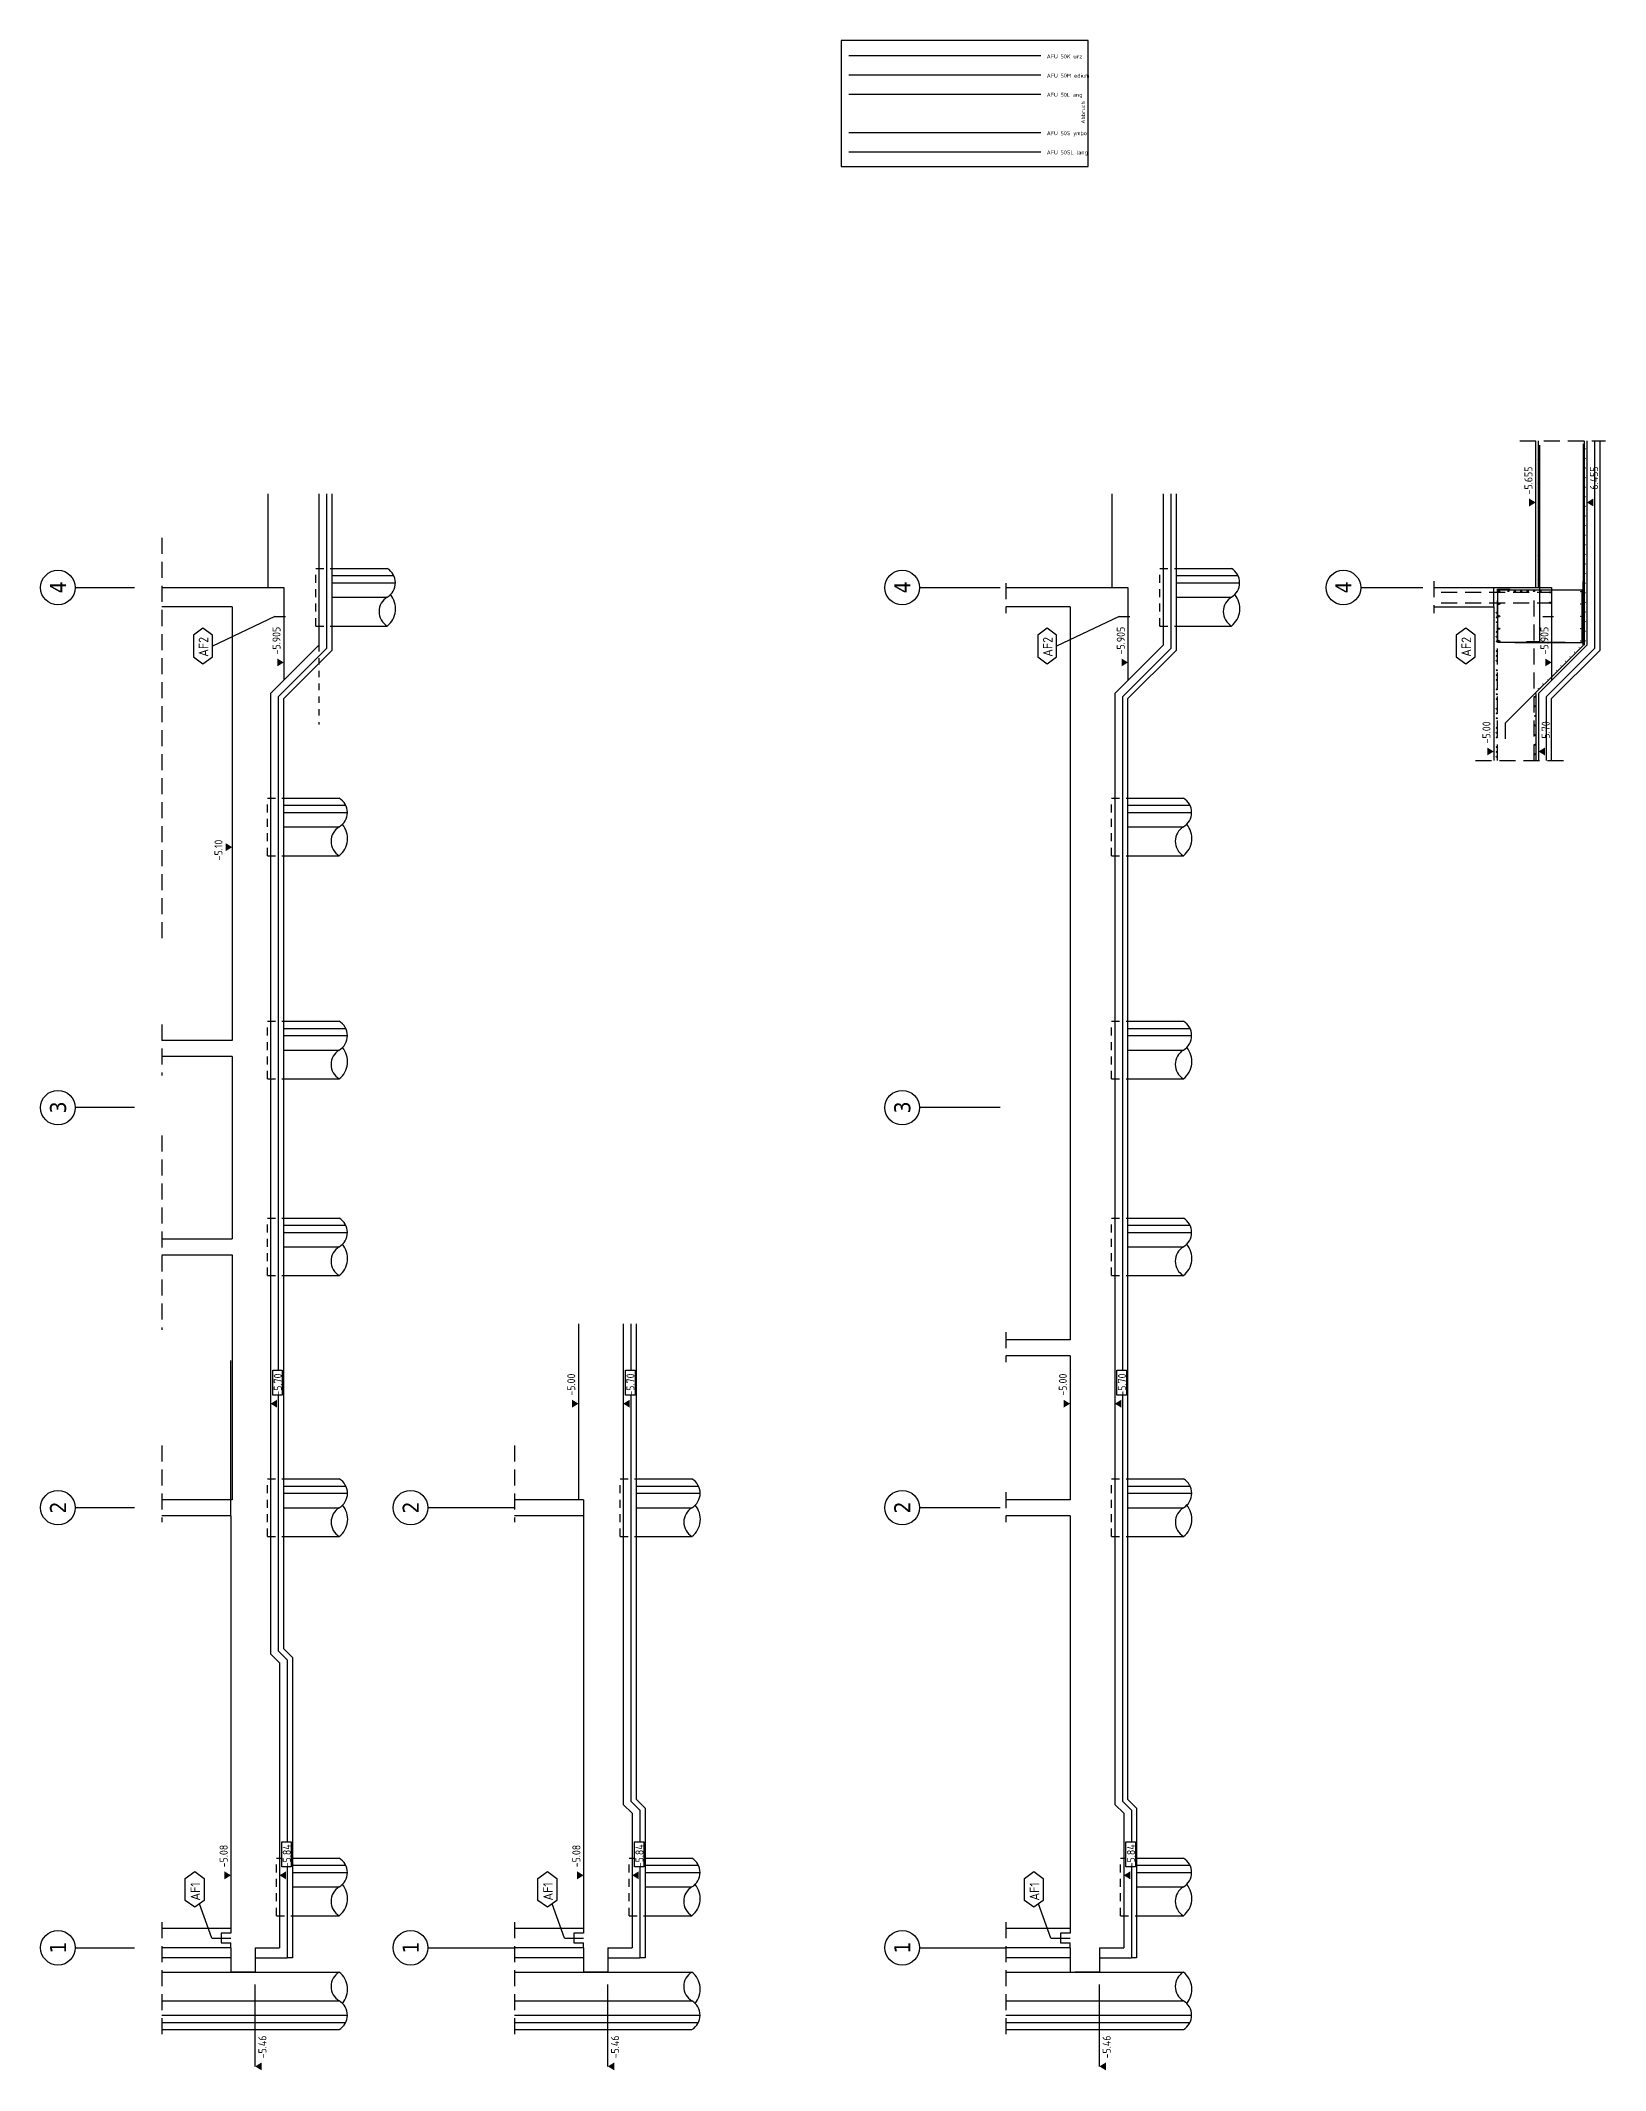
# Model space of a CAD drawing. Extents: x -59 to 99, y -34 to 56.
# Drawn here: x -31.61 to -7.18, y 14.87 to 46.58 of the extents above; entities that cross this region are included whole.
import ezdxf

# ---------------------------------------------------------------- set-up
doc = ezdxf.new("R2010")
doc.units = 0
doc.header["$LTSCALE"] = 0.5
for name, pattern in [('AUSGEZOGEN', [1000.01, 1000, 0.01]), ('DASHED', [0.75, 0.5, -0.25]), ('DOT', [0.175, 0.05, -0.125]), ('GESTRICHELT', [0.75, 0.5, -0.25]), ('HIDDEN', [0.375, 0.25, -0.125])]:
    doc.linetypes.add(name, pattern=pattern)
for name, color, linetype in [('ACHSEN', 7, 'Continuous'), ('AFB', 7, 'Continuous'), ('AFU', 7, 'Continuous'), ('BETON', 7, 'Continuous'), ('HILFE', 7, 'Continuous'), ('koten', 7, 'Continuous'), ('OBJEKT', 7, 'Continuous'), ('RND', 7, 'Continuous'), ('SFP_Achsen', 7, 'Continuous'), ('SFP_Hilfe', 7, 'Continuous'), ('Verbau', 7, 'Continuous')]:
    doc.layers.add(name, color=color, linetype=linetype)
doc.layers.add('NOPLOT', color=7, linetype='Continuous', plot=False)
doc.styles.add('helv', font='tahoma.ttf')
doc.styles.add('txt', font='isocp.shx')
doc.linetypes.add('ABBRUCH', pattern='A,0.15,-0.15,["x",Standard,S=0.07,R=0,X=-0.1,Y=-0.0238],-0.005', length=0.305)
doc.linetypes.add('AFU_50K', pattern='A,0.15,["/",Standard,S=0.2,R=0,X=-0.01,Y=-0.1],0.07,["/",Standard,S=0.2,R=0,X=-0.01,Y=-0.1],0.15', length=0.37)
doc.linetypes.add('AFU_50L', pattern='A,0.75,["/",Standard,S=0.2,R=0,X=-0.01,Y=-0.1],0.07,["/",Standard,S=0.2,R=0,X=-0.01,Y=-0.1],0.75', length=1.57)
doc.linetypes.add('AFU_50M', pattern='A,0.45,["/",Standard,S=0.2,R=0,X=-0.01,Y=-0.1],0.07,["/",Standard,S=0.2,R=0,X=-0.01,Y=-0.1],0.45', length=0.97)
doc.linetypes.add('AFU_50S', pattern='A,0,-0.15,["/",Standard,S=0.2,R=0,X=-0.01,Y=-0.1],0,-0.07,["/",Standard,S=0.2,R=0,X=-0.01,Y=-0.1],-0.15', length=0.37)
doc.linetypes.add('AFU_50SL', pattern='A,0,-0.75,["/",Standard,S=0.2,R=0,X=-0.01,Y=-0.1],0,-0.07,["/",Standard,S=0.2,R=0,X=-0.01,Y=-0.1],-0.75', length=1.57)

# ---------------------------------------------------------------- blocks, each defined once
blk = doc.blocks.new('okrd_o')
at = {"layer": 'koten', "color": 7, "linetype": 'Continuous'}
blk.add_solid([(-0.125, 0.202), (0.125, 0.202), (0, 0)], dxfattribs=at)
at = {"layer": 'koten', "style": 'txt'}
blk.add_attdef('OKRD', (0.25, 0.1), '', height=0.25, dxfattribs=at)
blk = doc.blocks.new('okrd_u')
at = {"layer": 'koten', "color": 7, "linetype": 'Continuous'}
blk.add_solid([(-0.125, -0.202), (0.125, -0.202), (0, 0)], dxfattribs=at)
at = {"layer": 'koten', "style": 'txt'}
blk.add_attdef('OKRD', (0.25, -0.35), '', height=0.25, dxfattribs=at)

msp = doc.modelspace()

# ---------------------------------------------------------------- linework, layer by layer
at = {"layer": 'ACHSEN', "color": 140, "linetype": 'AUSGEZOGEN'}
for p, q in [((-31.07029, 38.03439), (-30.14433, 38.03439)), ((-17.88702, 38.03439), (-16.62959, 38.03439)), ((-10.99753, 38.03439), (-10.03025, 38.03439)), ((-30.14433, 29.90939), (-31.07029, 29.90939)), ((-16.62959, 29.90939), (-17.88702, 29.90939)), ((-30.14433, 23.65939), (-31.07029, 23.65939)), ((-24.21303, 23.65939), (-25.56303, 23.65939)), ((-16.62959, 23.65939), (-17.88702, 23.65939)), ((-31.07029, 16.78439), (-30.14433, 16.78439)), ((-25.56303, 16.78439), (-24.21303, 16.78439)), ((-17.88702, 16.78439), (-16.53702, 16.78439))]:
    msp.add_line(p, q, dxfattribs=at)
at = {"layer": 'AFB', "color": 1, "linetype": 'AUSGEZOGEN'}
for p, q in [((-27.95229, 37.58439), (-27.78529, 37.58439)), ((-14.76902, 37.58439), (-14.60202, 37.58439)), ((-8.15345, 37.58439), (-7.98645, 37.58439))]:
    msp.add_line(p, q, dxfattribs=at)
for points in [[(-29.22538, 36.95105), (-29.07754, 36.8426), (-28.92971, 36.95105), (-28.92971, 37.29267), (-29.07754, 37.40111), (-29.22538, 37.29267)], [(-16.04211, 36.95105), (-15.89428, 36.8426), (-15.74645, 36.95105), (-15.74645, 37.29267), (-15.89428, 37.40111), (-16.04211, 37.29267)], [(-9.50654, 36.95105), (-9.35871, 36.8426), (-9.21088, 36.95105), (-9.21088, 37.29267), (-9.35871, 37.40111), (-9.50654, 37.29267)], [(-29.35267, 17.86638), (-29.20484, 17.97482), (-29.05701, 17.86638), (-29.05701, 17.52476), (-29.20484, 17.41631), (-29.35267, 17.52476)], [(-23.84542, 17.86638), (-23.69759, 17.97482), (-23.54976, 17.86638), (-23.54976, 17.52476), (-23.69759, 17.41631), (-23.84542, 17.52476)], [(-16.24941, 17.86638), (-16.10158, 17.97482), (-15.95375, 17.86638), (-15.95375, 17.52476), (-16.10158, 17.41631), (-16.24941, 17.52476)]]:
    msp.add_lwpolyline(points, close=True, dxfattribs=at)
at = {"layer": 'AFU', "color": 8, "linetype": 'AFU_50K'}
for p, q in [((-15.99151, 46.33984), (-18.99151, 46.33984)), ((-8.92145, 37.73439), (-8.92145, 38.03439))]:
    msp.add_line(p, q, dxfattribs=at)
at = {"layer": 'AFU', "color": 8, "linetype": 'AFU_50M'}
for p, q in [((-15.99151, 46.03984), (-18.99151, 46.03984)), ((-28.06529, 38.03439), (-27.81529, 38.03439)), ((-27.81529, 38.03439), (-27.81529, 36.58939)), ((-14.88202, 38.03439), (-14.63202, 38.03439)), ((-14.63202, 38.03439), (-14.63202, 36.58939)), ((-8.26645, 38.03439), (-8.01645, 38.03439)), ((-8.01645, 38.03439), (-8.01645, 36.58939))]:
    msp.add_line(p, q, dxfattribs=at)
at = {"layer": 'AFU', "color": 8, "linetype": 'AFU_50L'}
msp.add_line((-15.99151, 45.73984), (-18.99151, 45.73984), dxfattribs=at)
at = {"layer": 'AFU', "color": 8, "linetype": 'AFU_50S'}
msp.add_line((-15.99151, 45.13984), (-18.99151, 45.13984), dxfattribs=at)
at = {"layer": 'AFU', "color": 8, "linetype": 'AFU_50SL'}
msp.add_line((-15.99151, 44.83984), (-18.99151, 44.83984), dxfattribs=at)
at = {"layer": 'AFU', "color": 1, "linetype": 'AUSGEZOGEN'}
for p, q in [((-28.94029, 16.93439), (-28.64029, 16.93439)), ((-23.43303, 16.93439), (-23.13303, 16.93439)), ((-15.83702, 16.93439), (-15.53702, 16.93439))]:
    msp.add_line(p, q, dxfattribs=at)
at = {"layer": 'AFU', "color": 8, "linetype": 'AUSGEZOGEN'}
for p, q in [((-28.79029, 17.00939), (-28.79029, 16.85939)), ((-28.64029, 17.00939), (-28.79029, 17.00939)), ((-28.79029, 16.85939), (-28.64029, 16.85939)), ((-28.64029, 17.08439), (-28.64029, 17.00939)), ((-28.64029, 16.78439), (-28.64029, 16.85939)), ((-23.28303, 17.00939), (-23.28303, 16.85939)), ((-23.13303, 17.00939), (-23.28303, 17.00939)), ((-23.28303, 16.85939), (-23.13303, 16.85939)), ((-23.13303, 17.08439), (-23.13303, 17.00939)), ((-23.13303, 16.78439), (-23.13303, 16.85939)), ((-15.68702, 17.00939), (-15.68702, 16.85939)), ((-15.53702, 17.00939), (-15.68702, 17.00939)), ((-15.68702, 16.85939), (-15.53702, 16.85939)), ((-15.53702, 17.08439), (-15.53702, 17.00939)), ((-15.53702, 16.78439), (-15.53702, 16.85939))]:
    msp.add_line(p, q, dxfattribs=at)
at = {"layer": 'AFU', "color": 8, "linetype": 'ABBRUCH'}
msp.add_lwpolyline([(-19.11005, 44.61368), (-15.2555, 44.61368), (-15.2555, 46.58044), (-19.11005, 46.58044)], close=True, dxfattribs=at)
at = {"layer": 'BETON', "color": 6, "linetype": 'AUSGEZOGEN'}
for p, q in [((-8.26645, 40.32583), (-8.26645, 38.03439)), ((-7.46645, 40.32583), (-7.46645, 37.13439)), ((-28.06529, 39.49703), (-28.06529, 38.03439)), ((-27.26529, 39.49703), (-27.26529, 37.13439)), ((-14.88202, 39.49703), (-14.88202, 38.03439)), ((-14.08202, 39.49703), (-14.08202, 37.13439)), ((-29.72029, 38.03439), (-28.06529, 38.03439)), ((-16.53598, 38.03439), (-14.88202, 38.03439)), ((-9.85815, 38.03439), (-8.26645, 38.03439)), ((-28.62029, 37.73439), (-29.72029, 37.73439)), ((-28.62029, 37.73439), (-28.62029, 30.95939)), ((-15.53702, 37.73439), (-16.53702, 37.73439)), ((-15.53702, 37.73439), (-15.53702, 26.28439)), ((-9.85815, 37.73439), (-8.92145, 37.73439)), ((-8.92145, 37.73439), (-8.92145, 35.33083)), ((-27.26529, 37.13439), (-28.02029, 36.37939)), ((-14.08202, 37.13439), (-14.83702, 36.37939)), ((-7.46645, 37.13439), (-8.22145, 36.37939)), ((-28.02029, 36.37939), (-28.02029, 21.37439)), ((-14.83702, 36.37939), (-14.83702, 19.02439)), ((-8.22145, 36.37939), (-8.22145, 35.33083)), ((-28.62029, 30.95939), (-29.72029, 30.95939)), ((-28.62029, 30.70939), (-29.72029, 30.70939)), ((-28.62029, 30.70939), (-28.62029, 27.85939)), ((-29.72029, 27.85939), (-28.62029, 27.85939)), ((-29.72029, 27.60939), (-28.62029, 27.60939)), ((-28.62029, 27.60939), (-28.62029, 23.78439)), ((-23.21303, 26.53082), (-23.21303, 23.78439)), ((-22.51303, 26.53082), (-22.51303, 19.02439)), ((-15.53702, 26.28439), (-16.53702, 26.28439)), ((-15.53702, 26.03439), (-16.53702, 26.03439)), ((-15.53702, 26.03439), (-15.53702, 23.78439)), ((-28.62029, 23.78439), (-29.72029, 23.78439)), ((-28.64029, 23.53439), (-29.72029, 23.53439)), ((-28.64029, 23.53439), (-28.64029, 17.08439)), ((-23.13303, 23.78439), (-23.21303, 23.78439)), ((-23.13303, 23.78439), (-23.13303, 17.08439)), ((-15.53702, 23.78439), (-16.53702, 23.78439)), ((-15.53702, 23.53439), (-16.53702, 23.53439)), ((-15.53702, 23.53439), (-15.53702, 17.08439)), ((-27.88029, 21.23439), (-28.02029, 21.37439)), ((-27.88029, 21.23439), (-27.88029, 16.78439)), ((-22.37303, 18.88439), (-22.51303, 19.02439)), ((-22.37303, 18.88439), (-22.37303, 16.78439)), ((-14.69702, 18.88439), (-14.83702, 19.02439)), ((-14.69702, 18.88439), (-14.69702, 16.78439)), ((-28.64029, 17.08439), (-29.72029, 17.08439)), ((-23.13303, 17.08439), (-24.21303, 17.08439)), ((-15.53702, 17.08439), (-16.53702, 17.08439)), ((-28.64029, 16.78439), (-29.72029, 16.78439)), ((-28.64029, 16.78439), (-28.64029, 16.40439)), ((-28.26029, 16.78439), (-28.26029, 16.40439)), ((-28.26029, 16.78439), (-27.88029, 16.78439)), ((-23.13303, 16.78439), (-24.21303, 16.78439)), ((-23.13303, 16.78439), (-23.13303, 16.40439)), ((-22.75303, 16.78439), (-22.75303, 16.40439)), ((-22.75303, 16.78439), (-22.37303, 16.78439)), ((-15.53702, 16.78439), (-16.53702, 16.78439)), ((-15.53702, 16.78439), (-15.53702, 16.40439)), ((-15.07702, 16.78439), (-15.07702, 16.40439)), ((-15.07702, 16.78439), (-14.69702, 16.78439)), ((-28.26029, 16.40439), (-28.64029, 16.40439)), ((-22.75303, 16.40439), (-23.13303, 16.40439)), ((-15.07702, 16.40439), (-15.45702, 16.40439))]:
    msp.add_line(p, q, dxfattribs=at)
at = {"layer": 'HILFE', "color": 102, "linetype": 'AUSGEZOGEN'}
for p, q in [((-7.34645, 40.32583), (-7.34645, 37.08468)), ((-7.26645, 40.32583), (-7.26645, 37.05155)), ((-27.14529, 39.49703), (-27.14529, 37.08468)), ((-27.06529, 39.49703), (-27.06529, 37.05155)), ((-13.96202, 39.49703), (-13.96202, 37.08468)), ((-13.88202, 39.49703), (-13.88202, 37.05155)), ((-27.95229, 37.58439), (-28.92971, 37.12186)), ((-14.76902, 37.58439), (-15.74645, 37.12186)), ((-27.14529, 37.08468), (-27.90029, 36.32968)), ((-27.06529, 37.05155), (-27.82029, 36.29655)), ((-13.96202, 37.08468), (-14.71702, 36.32968)), ((-13.88202, 37.05155), (-14.63702, 36.29655)), ((-7.34645, 37.08468), (-8.10145, 36.32968)), ((-7.26645, 37.05155), (-8.02145, 36.29655)), ((-27.90029, 36.32968), (-27.90029, 25.80713)), ((-27.82029, 36.29655), (-27.82029, 21.45723)), ((-14.71702, 36.32968), (-14.71702, 25.80713)), ((-14.63702, 36.29655), (-14.63702, 19.10723)), ((-8.26145, 36.37939), (-8.26145, 35.33083)), ((-8.10145, 36.32968), (-8.10145, 35.33083)), ((-8.02145, 36.29655), (-8.02145, 35.33083)), ((-22.39303, 26.53082), (-22.39303, 25.80713)), ((-22.31303, 26.53082), (-22.31303, 19.10723)), ((-27.90029, 25.41844), (-27.90029, 21.42409)), ((-22.39303, 25.41844), (-22.39303, 19.07409)), ((-14.71702, 25.41844), (-14.71702, 19.07409)), ((-27.76029, 21.28409), (-27.90029, 21.42409)), ((-27.68029, 21.31723), (-27.82029, 21.45723)), ((-27.76029, 21.28409), (-27.76029, 18.43839)), ((-27.68029, 21.31723), (-27.68029, 16.62439)), ((-22.25303, 18.93409), (-22.39303, 19.07409)), ((-22.17303, 18.96723), (-22.31303, 19.10723)), ((-14.57702, 18.93409), (-14.71702, 19.07409)), ((-14.49702, 18.96723), (-14.63702, 19.10723)), ((-22.25303, 18.93409), (-22.25303, 18.43839)), ((-22.17303, 18.96723), (-22.17303, 16.62439)), ((-14.57702, 18.93409), (-14.57702, 18.43839)), ((-14.49702, 18.96723), (-14.49702, 16.62439)), ((-27.76029, 18.0497), (-27.76029, 16.62439)), ((-22.25303, 18.0497), (-22.25303, 16.62439)), ((-14.57702, 18.0497), (-14.57702, 16.62439)), ((-28.94029, 16.93439), (-29.13092, 17.47054)), ((-23.43303, 16.93439), (-23.62367, 17.47054)), ((-15.83702, 16.93439), (-16.02766, 17.47054)), ((-28.64029, 16.62439), (-29.72029, 16.62439)), ((-28.26029, 16.62439), (-27.76029, 16.62439)), ((-27.68029, 16.62439), (-27.76029, 16.62439)), ((-23.13303, 16.62439), (-24.21303, 16.62439)), ((-22.75303, 16.62439), (-22.25303, 16.62439)), ((-22.17303, 16.62439), (-22.25303, 16.62439)), ((-15.53702, 16.62439), (-16.53702, 16.62439)), ((-15.07702, 16.62439), (-14.57702, 16.62439)), ((-14.49702, 16.62439), (-14.57702, 16.62439)), ((-28.26029, 14.93031), (-28.26029, 16.21069)), ((-22.75303, 14.93031), (-22.75303, 16.21069)), ((-15.07702, 14.93031), (-15.07702, 16.21069))]:
    msp.add_line(p, q, dxfattribs=at)
at = {"layer": 'HILFE', "color": 102, "linetype": 'DOT'}
msp.add_line((-27.26529, 37.13439), (-27.26529, 35.89503), dxfattribs=at)
at = {"layer": 'NOPLOT', "color": 191, "linetype": 'Continuous'}
for p, q in [((-8.22645, 40.32583), (-8.22645, 38.03439)), ((-7.50645, 40.32583), (-7.50645, 37.13439))]:
    msp.add_line(p, q, dxfattribs=at)
at = {"layer": 'NOPLOT', "color": 191, "linetype": 'AUSGEZOGEN'}
msp.add_line((-28.64029, 23.53439), (-28.64029, 25.95671), dxfattribs=at)
for points in [[(-27.98714, 25.41844), (-27.98714, 25.80713), (-27.83691, 25.80713), (-27.83691, 25.41844)], [(-22.47989, 25.41844), (-22.47989, 25.80713), (-22.32965, 25.80713), (-22.32965, 25.41844)], [(-14.80388, 25.41844), (-14.80388, 25.80713), (-14.65364, 25.80713), (-14.65364, 25.41844)], [(-27.84714, 18.0497), (-27.84714, 18.43839), (-27.69691, 18.43839), (-27.69691, 18.0497)], [(-22.33989, 18.0497), (-22.33989, 18.43839), (-22.18965, 18.43839), (-22.18965, 18.0497)], [(-14.66388, 18.0497), (-14.66388, 18.43839), (-14.51364, 18.43839), (-14.51364, 18.0497)]]:
    msp.add_lwpolyline(points, close=True, dxfattribs=at)
at = {"layer": 'OBJEKT', "color": 7, "linetype": 'AUSGEZOGEN'}
for p, q in [((-23.21303, 23.78439), (-24.21303, 23.78439)), ((-23.13303, 23.53439), (-24.21303, 23.53439))]:
    msp.add_line(p, q, dxfattribs=at)
at = {"layer": 'RND', "color": 1, "linetype": 'AUSGEZOGEN'}
for points in [[(-7.51746, 37.17029), (-7.51746, 40.28159)], [(-8.20641, 40.25783), (-8.20641, 37.18785), (-8.40641, 37.18785)], [(-8.73561, 35.6718), (-8.73561, 35.9218), (-7.52645, 37.13096), (-7.52645, 38.13096)], [(-7.80597, 37.17785), (-8.85597, 37.17785), (-8.85597, 37.99785), (-7.80597, 37.99785)], [(-8.58924, 37.17439), (-7.53924, 37.17439), (-7.53924, 37.99439), (-8.58924, 37.99439)]]:
    msp.add_lwpolyline(points, dxfattribs=at)
at = {"layer": 'RND', "color": 7, "linetype": 'GESTRICHELT'}
for points in [[(-9.74179, 37.96052), (-8.04179, 37.96052)], [(-9.74179, 37.79725), (-8.04179, 37.79725)], [(-8.86286, 35.33083), (-8.86286, 38.00844), (-8.66286, 38.00844)], [(-8.28691, 35.33083), (-8.28691, 37.89729)]]:
    msp.add_lwpolyline(points, dxfattribs=at)
at = {"layer": 'RND', "color": 7, "linetype": 'AUSGEZOGEN'}
for points, const_width in [([(-7.56273, 37.96733, 1), (-7.56273, 37.97733, 1)], 0.01), ([(-7.56273, 37.77409, 1), (-7.56273, 37.78409, 1)], 0.01), ([(-7.56273, 37.58085, 1), (-7.56273, 37.59085, 1)], 0.01), ([(-7.58852, 37.09194, 1), (-7.58852, 37.09994, 1)], 0.008), ([(-7.56273, 37.38762, 1), (-7.56273, 37.39762, 1)], 0.01), ([(-7.56273, 37.19438, 1), (-7.56273, 37.20438, 1)], 0.01), ([(-7.87137, 36.8091, 1), (-7.87137, 36.8171, 1)], 0.008), ([(-7.80066, 36.87981, 1), (-7.80066, 36.88781, 1)], 0.008), ([(-7.72995, 36.95052, 1), (-7.72995, 36.95852, 1)], 0.008), ([(-7.65924, 37.02123, 1), (-7.65924, 37.02923, 1)], 0.008), ([(-8.15421, 36.52626, 1), (-8.15421, 36.53426, 1)], 0.008), ([(-8.0835, 36.59697, 1), (-8.0835, 36.60497, 1)], 0.008), ([(-8.01279, 36.66768, 1), (-8.01279, 36.67568, 1)], 0.008), ([(-7.94208, 36.73839, 1), (-7.94208, 36.74639, 1)], 0.008), ([(-8.22492, 36.45554, 1), (-8.22492, 36.46354, 1)], 0.008)]:
    msp.add_lwpolyline(points, format="xyb", close=True, dxfattribs=dict(at, const_width=const_width))
for centre, radius in [((-8.21845, 40.04344), 0.008), ((-7.50618, 40.20284), 0.008), ((-7.50618, 40.05284), 0.008), ((-8.21845, 39.89344), 0.008), ((-8.21845, 39.74344), 0.008), ((-7.50618, 39.90284), 0.008), ((-7.50618, 39.75284), 0.008), ((-8.21845, 39.59344), 0.008), ((-8.21845, 39.44344), 0.008), ((-7.50618, 39.60284), 0.008), ((-7.50618, 39.45284), 0.008), ((-8.21845, 39.29344), 0.008), ((-8.21845, 39.14344), 0.008), ((-7.50618, 39.30284), 0.008), ((-7.50618, 39.15284), 0.008), ((-7.50618, 39.00284), 0.008), ((-8.21845, 38.99344), 0.008), ((-8.21845, 38.84344), 0.008), ((-8.21845, 38.69344), 0.008), ((-7.50618, 38.85284), 0.008), ((-7.50618, 38.70284), 0.008), ((-8.21845, 38.54344), 0.008), ((-8.21845, 38.39344), 0.008), ((-7.50618, 38.55284), 0.008), ((-7.50618, 38.40284), 0.008), ((-8.21845, 38.24344), 0.008), ((-8.21845, 38.09344), 0.008), ((-7.50618, 38.25284), 0.008), ((-7.50618, 38.10284), 0.008), ((-8.83744, 37.97233), 0.01), ((-8.83744, 37.77909), 0.01), ((-8.6911, 37.98078), 0.008), ((-8.5911, 37.98078), 0.008), ((-8.4911, 37.98078), 0.008), ((-8.3911, 37.98078), 0.008), ((-8.2911, 37.98078), 0.008), ((-8.1911, 37.98078), 0.008), ((-8.04179, 37.96052), 0.01), ((-8.04179, 37.79725), 0.01), ((-7.50618, 37.95284), 0.008), ((-7.50618, 37.80284), 0.008), ((-8.8735, 37.64258), 0.008), ((-8.8735, 37.49258), 0.008), ((-8.83744, 37.58585), 0.01), ((-7.50618, 37.65284), 0.008), ((-7.50618, 37.50284), 0.008), ((-8.8735, 37.34258), 0.008), ((-8.8735, 37.19258), 0.008), ((-8.83744, 37.39262), 0.01), ((-8.83744, 37.19938), 0.01), ((-7.50618, 37.35284), 0.008), ((-7.50618, 37.20284), 0.008), ((-8.8735, 37.04258), 0.008), ((-8.8735, 36.89258), 0.008), ((-8.8735, 36.74258), 0.008), ((-8.8735, 36.59258), 0.008), ((-8.8735, 36.44258), 0.008), ((-8.8735, 36.29258), 0.008), ((-8.2723, 36.33054), 0.008), ((-8.2723, 36.18054), 0.008), ((-8.8735, 36.14258), 0.008), ((-8.8735, 35.99258), 0.008), ((-8.8735, 35.84258), 0.008), ((-8.2723, 36.03054), 0.008), ((-8.2723, 35.88054), 0.008), ((-8.8735, 35.69258), 0.008), ((-8.8735, 35.54258), 0.008), ((-8.2723, 35.73054), 0.008), ((-8.2723, 35.58054), 0.008), ((-8.8735, 35.39258), 0.008), ((-8.2723, 35.43054), 0.008)]:
    msp.add_circle(centre, radius, dxfattribs=at)
at = {"layer": 'RND', "color": 102, "linetype": 'AUSGEZOGEN'}
for centre in [(-8.21845, 39.96844), (-8.21845, 39.66844), (-8.21845, 39.36844), (-8.21845, 39.06844), (-8.21845, 38.76844), (-8.21845, 38.46844), (-8.21845, 38.16844), (-8.8735, 37.56758), (-8.8735, 37.26758), (-8.8735, 36.96758), (-8.8735, 36.66758), (-8.8735, 36.36758), (-8.8735, 36.06758), (-8.8735, 35.76758), (-8.8735, 35.46758)]:
    msp.add_circle(centre, 0.008, dxfattribs=at)
at = {"layer": 'SFP_Achsen', "color": 7, "linetype": 'AUSGEZOGEN'}
for centre in [(-31.34076, 38.03439), (-18.1575, 38.03439), (-11.26801, 38.03439), (-31.34076, 29.90939), (-18.1575, 29.90939), (-31.34076, 23.65939), (-25.83351, 23.65939), (-18.1575, 23.65939), (-31.34076, 16.78439), (-25.83351, 16.78439), (-18.1575, 16.78439)]:
    msp.add_circle(centre, 0.27048, dxfattribs=at)
at = {"layer": 'SFP_Hilfe', "color": 102, "linetype": 'DASHED'}
for p, q in [((-8.5151, 40.32583), (-7.17723, 40.32583)), ((-29.72029, 38.80939), (-29.72029, 32.50939)), ((-16.53702, 38.10195), (-16.53702, 37.63439)), ((-9.85815, 38.13439), (-9.85815, 37.63439)), ((-9.20522, 35.33083), (-7.78735, 35.33083)), ((-29.72029, 31.20939), (-29.72029, 30.40939)), ((-29.72029, 29.47439), (-29.72029, 26.43939)), ((-16.53702, 26.40195), (-16.53702, 25.93439)), ((-29.72029, 24.62939), (-29.72029, 23.43439)), ((-24.21303, 24.62939), (-24.21303, 23.43439)), ((-16.53702, 23.90195), (-16.53702, 23.43439)), ((-29.72029, 17.18439), (-29.72029, 15.40439)), ((-24.21303, 17.18439), (-24.21303, 15.40439)), ((-16.53702, 17.18439), (-16.53702, 15.40439))]:
    msp.add_line(p, q, dxfattribs=at)
at = {"layer": 'Verbau', "color": 171, "linetype": 'HIDDEN'}
for p, q in [((-27.31529, 37.43439), (-27.31529, 38.33439)), ((-27.31529, 38.33439), (-27.06529, 38.33439)), ((-14.13202, 37.43439), (-14.13202, 38.33439)), ((-14.13202, 38.33439), (-13.88202, 38.33439)), ((-27.31529, 37.43439), (-27.06529, 37.43439)), ((-14.13202, 37.43439), (-13.88202, 37.43439)), ((-28.07029, 33.84548), (-28.07029, 34.74548)), ((-28.07029, 34.74548), (-27.82029, 34.74548)), ((-14.88702, 33.84548), (-14.88702, 34.74548)), ((-14.88702, 34.74548), (-14.63702, 34.74548)), ((-28.07029, 33.84548), (-27.82029, 33.84548)), ((-14.88702, 33.84548), (-14.63702, 33.84548)), ((-28.07029, 30.35939), (-28.07029, 31.25939)), ((-28.07029, 31.25939), (-27.82029, 31.25939)), ((-14.88702, 30.35939), (-14.88702, 31.25939)), ((-14.88702, 31.25939), (-14.63702, 31.25939)), ((-28.07029, 30.35939), (-27.82029, 30.35939)), ((-14.88702, 30.35939), (-14.63702, 30.35939)), ((-28.07029, 27.28439), (-28.07029, 28.18439)), ((-28.07029, 28.18439), (-27.82029, 28.18439)), ((-14.88702, 27.28439), (-14.88702, 28.18439)), ((-14.88702, 28.18439), (-14.63702, 28.18439)), ((-28.07029, 27.28439), (-27.82029, 27.28439)), ((-14.88702, 27.28439), (-14.63702, 27.28439)), ((-28.07029, 23.20939), (-28.07029, 24.10939)), ((-28.07029, 24.10939), (-27.82029, 24.10939)), ((-22.56303, 23.20939), (-22.56303, 24.10939)), ((-22.56303, 24.10939), (-22.31303, 24.10939)), ((-14.88702, 23.20939), (-14.88702, 24.10939)), ((-14.88702, 24.10939), (-14.63702, 24.10939)), ((-28.07029, 23.20939), (-27.82029, 23.20939)), ((-22.56303, 23.20939), (-22.31303, 23.20939)), ((-14.88702, 23.20939), (-14.63702, 23.20939)), ((-27.93029, 17.28439), (-27.93029, 18.18439)), ((-27.93029, 18.18439), (-27.84714, 18.18439)), ((-27.69691, 18.18439), (-27.68029, 18.18439)), ((-22.42303, 17.28439), (-22.42303, 18.18439)), ((-22.42303, 18.18439), (-22.33989, 18.18439)), ((-22.18965, 18.18439), (-22.17303, 18.18439)), ((-14.74702, 17.28439), (-14.74702, 18.18439)), ((-14.74702, 18.18439), (-14.66388, 18.18439)), ((-14.51364, 18.18439), (-14.49702, 18.18439)), ((-27.93029, 17.28439), (-27.68029, 17.28439)), ((-22.42303, 17.28439), (-22.17303, 17.28439)), ((-14.74702, 17.28439), (-14.49702, 17.28439))]:
    msp.add_line(p, q, dxfattribs=at)
at = {"layer": 'Verbau', "color": 171}
for p, q in [((-27.06529, 38.33439), (-26.199, 38.33439)), ((-27.06529, 38.22189), (-26.09672, 38.22189, -0.03292)), ((-27.06529, 38.10939), (-26.07136, 38.10939, -0.04108)), ((-13.88202, 38.33439), (-13.01574, 38.33439)), ((-13.88202, 38.22189), (-12.91346, 38.22189, -0.03292)), ((-13.88202, 38.10939), (-12.88809, 38.10939, -0.04108)), ((-27.06529, 37.88439), (-26.199, 37.88439)), ((-13.88202, 37.88439), (-13.01574, 37.88439)), ((-27.06529, 37.43439), (-26.199, 37.43439)), ((-13.88202, 37.43439), (-13.01574, 37.43439)), ((-27.82029, 34.74548), (-26.949, 34.74548)), ((-27.82029, 34.63298), (-26.84672, 34.63298, -0.03292)), ((-14.63702, 34.74548), (-13.76574, 34.74548)), ((-14.63702, 34.63298), (-13.66346, 34.63298, -0.03292)), ((-27.82029, 34.52048), (-26.82136, 34.52048, -0.04108)), ((-27.82029, 34.29548), (-26.949, 34.29548)), ((-14.63702, 34.52048), (-13.63809, 34.52048, -0.04108)), ((-14.63702, 34.29548), (-13.76574, 34.29548)), ((-27.82029, 33.84548), (-26.949, 33.84548)), ((-14.63702, 33.84548), (-13.76574, 33.84548)), ((-27.82029, 31.25939), (-26.949, 31.25939)), ((-27.82029, 31.14689), (-26.84672, 31.14689, -0.03292)), ((-14.63702, 31.25939), (-13.76574, 31.25939)), ((-14.63702, 31.14689), (-13.66346, 31.14689, -0.03292)), ((-27.82029, 31.03439), (-26.82136, 31.03439, -0.04108)), ((-27.82029, 30.80939), (-26.949, 30.80939)), ((-14.63702, 31.03439), (-13.63809, 31.03439, -0.04108)), ((-14.63702, 30.80939), (-13.76574, 30.80939)), ((-27.82029, 30.35939), (-26.949, 30.35939)), ((-14.63702, 30.35939), (-13.76574, 30.35939)), ((-27.82029, 28.18439), (-26.949, 28.18439)), ((-27.82029, 28.07189), (-26.84672, 28.07189, -0.03292)), ((-27.82029, 27.95939), (-26.82136, 27.95939, -0.04108)), ((-14.63702, 28.18439), (-13.76574, 28.18439)), ((-14.63702, 28.07189), (-13.66346, 28.07189, -0.03292)), ((-14.63702, 27.95939), (-13.63809, 27.95939, -0.04108)), ((-27.82029, 27.73439), (-26.949, 27.73439)), ((-14.63702, 27.73439), (-13.76574, 27.73439)), ((-27.82029, 27.28439), (-26.949, 27.28439)), ((-14.63702, 27.28439), (-13.76574, 27.28439)), ((-27.82029, 24.10939), (-26.94716, 24.10939)), ((-22.31303, 24.10939), (-21.43991, 24.10939)), ((-14.63702, 24.10939), (-13.7639, 24.10939)), ((-27.82029, 23.99689), (-26.84488, 23.99689, -0.03292)), ((-27.82029, 23.88439), (-26.81951, 23.88439, -0.04108)), ((-22.31303, 23.99689), (-21.33763, 23.99689, -0.03292)), ((-22.31303, 23.88439), (-21.31226, 23.88439, -0.04108)), ((-14.63702, 23.99689), (-13.66162, 23.99689, -0.03292)), ((-14.63702, 23.88439), (-13.63625, 23.88439, -0.04108)), ((-27.82029, 23.65939), (-26.94716, 23.65939)), ((-22.31303, 23.65939), (-21.43991, 23.65939)), ((-14.63702, 23.65939), (-13.7639, 23.65939)), ((-27.82029, 23.20939), (-26.94716, 23.20939)), ((-22.31303, 23.20939), (-21.43991, 23.20939)), ((-14.63702, 23.20939), (-13.7639, 23.20939)), ((-27.68029, 18.18439), (-26.949, 18.18439)), ((-22.17303, 18.18439), (-21.44175, 18.18439)), ((-14.49702, 18.18439), (-13.76574, 18.18439)), ((-27.68029, 18.07189), (-26.84672, 18.07189, -0.03292)), ((-27.68029, 17.95939), (-26.82136, 17.95939, -0.04108)), ((-22.17303, 18.07189), (-21.33947, 18.07189, -0.03292)), ((-22.17303, 17.95939), (-21.3141, 17.95939, -0.04108)), ((-14.49702, 18.07189), (-13.66346, 18.07189, -0.03292)), ((-14.49702, 17.95939), (-13.63809, 17.95939, -0.04108)), ((-27.68029, 17.73439), (-26.949, 17.73439)), ((-22.17303, 17.73439), (-21.44175, 17.73439)), ((-14.49702, 17.73439), (-13.76574, 17.73439)), ((-27.68029, 17.28439), (-26.949, 17.28439)), ((-22.17303, 17.28439), (-21.44175, 17.28439)), ((-14.49702, 17.28439), (-13.76574, 17.28439)), ((-29.72029, 16.40439), (-26.949, 16.40439)), ((-24.21303, 16.40439), (-21.44175, 16.40439)), ((-16.53702, 16.40439), (-13.76574, 16.40439)), ((-29.72029, 15.95439), (-26.949, 15.95439)), ((-24.21303, 15.95439), (-21.44175, 15.95439)), ((-16.53702, 15.95439), (-13.76574, 15.95439)), ((-29.72029, 15.72939), (-26.82136, 15.72939, -0.04108)), ((-29.72029, 15.61689), (-26.84672, 15.61689, -0.03292)), ((-24.21303, 15.72939), (-21.3141, 15.72939, -0.04108)), ((-24.21303, 15.61689), (-21.33947, 15.61689, -0.03292)), ((-16.53702, 15.72939), (-13.63809, 15.72939, -0.04108)), ((-16.53702, 15.61689), (-13.66346, 15.61689, -0.03292)), ((-29.72029, 15.50439), (-26.949, 15.50439)), ((-24.21303, 15.50439), (-21.44175, 15.50439)), ((-16.53702, 15.50439), (-13.76574, 15.50439))]:
    msp.add_line(p, q, dxfattribs=at)
for centre, radius, start, end in [((-26.33348, 38.10939), 0.26212, 300.864818, 59.135182), ((-13.15021, 38.10939), 0.26212, 300.864818, 59.135182), ((-26.06453, 37.65939), 0.26212, 120.864818, 239.135182), ((-26.41212, 37.70401), 0.34368, 308.324366, 39.81071), ((-12.88127, 37.65939), 0.26212, 120.864818, 239.135182), ((-13.22886, 37.70401), 0.34368, 308.324366, 39.81071), ((-27.08348, 34.52048), 0.26212, 300.864818, 59.135182), ((-13.90021, 34.52048), 0.26212, 300.864818, 59.135182), ((-26.81453, 34.07048), 0.26212, 120.864818, 239.135182), ((-27.16212, 34.1151), 0.34368, 308.324366, 39.81071), ((-13.63127, 34.07048), 0.26212, 120.864818, 239.135182), ((-13.97886, 34.1151), 0.34368, 308.324366, 39.81071), ((-27.08348, 31.03439), 0.26212, 300.864818, 59.135182), ((-13.90021, 31.03439), 0.26212, 300.864818, 59.135182), ((-26.81453, 30.58439), 0.26212, 120.864818, 239.135182), ((-27.16212, 30.62901), 0.34368, 308.324366, 39.81071), ((-13.63127, 30.58439), 0.26212, 120.864818, 239.135182), ((-13.97886, 30.62901), 0.34368, 308.324366, 39.81071), ((-27.08348, 27.95939), 0.26212, 300.864818, 59.135182), ((-13.90021, 27.95939), 0.26212, 300.864818, 59.135182), ((-26.81453, 27.50939), 0.26212, 120.864818, 239.135182), ((-27.16212, 27.55401), 0.34368, 308.324366, 39.81071), ((-13.63127, 27.50939), 0.26212, 120.864818, 239.135182), ((-13.97886, 27.55401), 0.34368, 308.324366, 39.81071), ((-27.08164, 23.88439), 0.26212, 300.864818, 59.135182), ((-21.57438, 23.88439), 0.26212, 300.864818, 59.135182), ((-13.89837, 23.88439), 0.26212, 300.864818, 59.135182), ((-26.81269, 23.43439), 0.26212, 120.864818, 239.135182), ((-27.16028, 23.47901), 0.34368, 308.324366, 39.81071), ((-21.30544, 23.43439), 0.26212, 120.864818, 239.135182), ((-21.65303, 23.47901), 0.34368, 308.324366, 39.81071), ((-13.62943, 23.43439), 0.26212, 120.864818, 239.135182), ((-13.97702, 23.47901), 0.34368, 308.324366, 39.81071), ((-27.08348, 17.95939), 0.26212, 300.864818, 59.135182), ((-21.57622, 17.95939), 0.26212, 300.864818, 59.135182), ((-13.90021, 17.95939), 0.26212, 300.864818, 59.135182), ((-27.16212, 17.55401), 0.34368, 308.324366, 39.81071), ((-21.65487, 17.55401), 0.34368, 308.324366, 39.81071), ((-13.97886, 17.55401), 0.34368, 308.324366, 39.81071), ((-26.81453, 17.50939), 0.26212, 120.864818, 239.135182), ((-21.30728, 17.50939), 0.26212, 120.864818, 239.135182), ((-13.63127, 17.50939), 0.26212, 120.864818, 239.135182), ((-26.81453, 16.17939), 0.26212, 120.864818, 239.135182), ((-27.16212, 16.13477), 0.34368, 320.18929, 51.675634), ((-21.30728, 16.17939), 0.26212, 120.864818, 239.135182), ((-21.65487, 16.13477), 0.34368, 320.18929, 51.675634), ((-13.63127, 16.17939), 0.26212, 120.864818, 239.135182), ((-13.97886, 16.13477), 0.34368, 320.18929, 51.675634), ((-27.08348, 15.72939), 0.26212, 300.864818, 59.135182), ((-21.57622, 15.72939), 0.26212, 300.864818, 59.135182), ((-13.90021, 15.72939), 0.26212, 300.864818, 59.135182)]:
    msp.add_arc(centre, radius, start, end, dxfattribs=at)

# ---------------------------------------------------------------- block references
at = {"layer": 'koten', "color": 7, "linetype": 'DASHED', "xscale": 0.5, "yscale": 0.5, "zscale": 0.5, "rotation": 90}
for p, values in [((-8.26645, 39.36435), {'OKRD': '-5.655'}), ((-27.81529, 36.86499), {'OKRD': '-5.905'}), ((-14.63202, 36.86499), {'OKRD': '-5.905'}), ((-8.01645, 36.86499), {'OKRD': '-5.905'}), ((-8.92145, 35.47401), {'OKRD': '-5.00'}), ((-23.21303, 25.28419), {'OKRD': '-5.00'}), ((-15.53702, 25.28419), {'OKRD': '-5.00'}), ((-28.64029, 17.91546), {'OKRD': '-5.08'}), ((-23.13303, 17.91546), {'OKRD': '-5.08'})]:
    msp.add_blockref('okrd_o', p, dxfattribs=at).add_auto_attribs(values)
at = {"layer": 'koten', "color": 7, "linetype": 'AUSGEZOGEN', "xscale": 0.5, "yscale": 0.5, "zscale": 0.5, "rotation": 90}
for p, values in [((-7.46645, 39.36435), {'OKRD': '-6.455'}), ((-8.22145, 35.47401), {'OKRD': '-5.70'}), ((-28.02029, 25.28419), {'OKRD': '-5.70'}), ((-22.51303, 25.28419), {'OKRD': '-5.70'}), ((-14.83702, 25.28419), {'OKRD': '-5.70'}), ((-27.88029, 17.91546), {'OKRD': '-5.84'}), ((-22.37303, 17.91546), {'OKRD': '-5.84'}), ((-14.69702, 17.91546), {'OKRD': '-5.84'}), ((-28.26029, 14.93031), {'OKRD': '-5.46'}), ((-22.75303, 14.93031), {'OKRD': '-5.46'}), ((-15.07702, 14.93031), {'OKRD': '-5.46'})]:
    msp.add_blockref('okrd_u', p, dxfattribs=at).add_auto_attribs(values)
at = {"layer": 'koten', "color": 7, "linetype": 'DASHED'}
ref = msp.add_blockref('okrd_o', (-28.62029, 33.97939), dxfattribs=dict(at, xscale=0.5, yscale=0.5, zscale=0.5, rotation=90))
ref.add_attrib('OKRD', '-5.10', (-28.77123, 33.77193), dxfattribs={"height": 0.125, "rotation": 90, "style": 'txt'})

# ---------------------------------------------------------------- texts
at = {"layer": 'AFB', "color": 7, "linetype": 'AUSGEZOGEN', "style": 'txt'}
for s, p in [('AF2', (-28.99277, 36.95319)), ('AF2', (-15.8095, 36.95319)), ('AF2', (-9.27393, 36.95319)), ('AF1', (-29.12006, 17.52066)), ('AF1', (-23.61281, 17.52066)), ('AF1', (-16.0168, 17.52066))]:
    msp.add_text(s, height=0.15, rotation=90, dxfattribs=at).set_placement(p)
at = {"layer": 'AFU', "color": 8, "linetype": 'AFU_50K', "style": 'txt'}
msp.add_text('AFU 50K urz', height=0.0625, dxfattribs=at).set_placement((-15.90029, 46.30215))
at = {"layer": 'AFU', "color": 8, "linetype": 'AFU_50M', "style": 'txt'}
msp.add_text('AFU 50M edium', height=0.0625, dxfattribs=at).set_placement((-15.90029, 46.00215))
at = {"layer": 'AFU', "color": 8, "linetype": 'AFU_50L', "style": 'txt'}
msp.add_text('AFU 50L ang', height=0.0625, dxfattribs=at).set_placement((-15.90029, 45.70215))
at = {"layer": 'AFU', "color": 8, "linetype": 'ABBRUCH', "style": 'txt'}
msp.add_text('Abbruch', height=0.0625, rotation=90, dxfattribs=at).set_placement((-15.30078, 45.28314))
at = {"layer": 'AFU', "color": 8, "linetype": 'AFU_50S', "style": 'txt'}
msp.add_text('AFU 50S ymbol', height=0.0625, dxfattribs=at).set_placement((-15.90029, 45.10215))
at = {"layer": 'AFU', "color": 8, "linetype": 'AFU_50SL', "style": 'txt'}
msp.add_text('AFU 50SL lang', height=0.0625, dxfattribs=at).set_placement((-15.90029, 44.80215))
at = {"layer": 'SFP_Achsen', "color": 6, "linetype": 'AUSGEZOGEN', "style": 'helv'}
for s, p in [('4', (-31.21456, 37.94378)), ('4', (-18.0313, 37.94378)), ('4', (-11.14181, 37.94378)), ('3', (-31.21456, 29.81878)), ('3', (-18.0313, 29.81878)), ('2', (-31.21456, 23.56878)), ('2', (-25.70731, 23.56878)), ('2', (-18.0313, 23.56878)), ('1', (-31.21456, 16.69378)), ('1', (-25.70731, 16.69378)), ('1', (-18.0313, 16.69378))]:
    msp.add_text(s, height=0.25, rotation=90, dxfattribs=at).set_placement(p)

doc.saveas('drawing.dxf')
